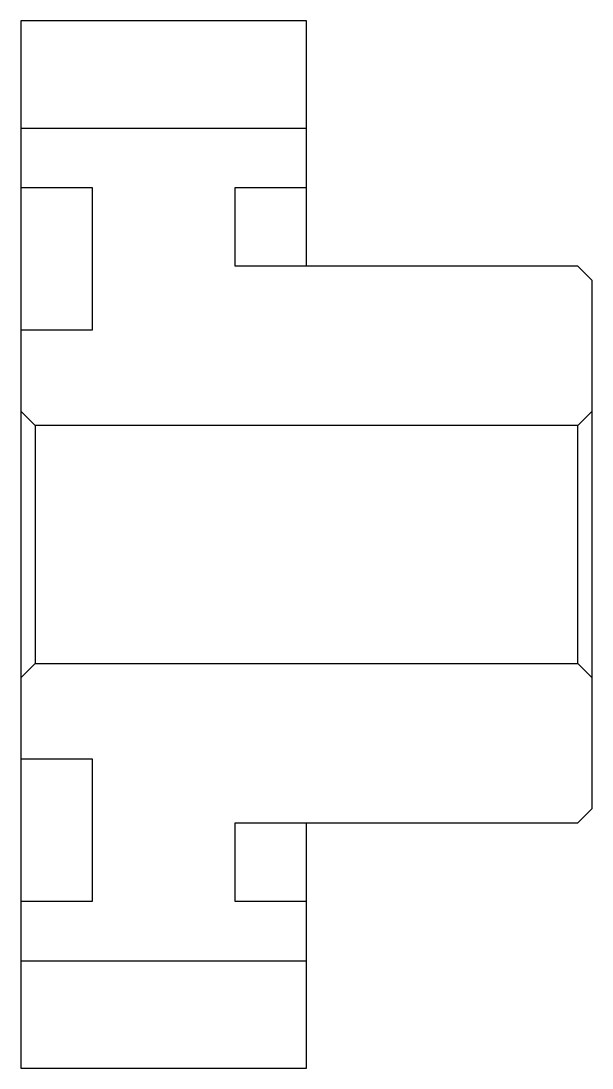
# Model space of a CAD drawing. Header units: metres. Extents: x 26.6 to 81.1, y 14.5 to 60.3.
# Drawn here: x 26.62 to 38.62, y 14.49 to 36.49 of the extents above; entities outside this region: 2.
import ezdxf

# ---------------------------------------------------------------- set-up
doc = ezdxf.new("R2010")
doc.units = ezdxf.units.M

msp = doc.modelspace()

# ---------------------------------------------------------------- linework, layer by layer
at = {"color": 4}
for p, q in [((26.621914, 34.235615), (32.621914, 34.235615)), ((26.621914, 16.735615), (32.621914, 16.735615))]:
    msp.add_line(p, q, dxfattribs=at)
for points in [[(26.621914, 22.985615), (26.621914, 14.485615), (32.621914, 14.485615), (32.621914, 19.635614), (38.321915, 19.635614), (38.621914, 19.935616), (38.621914, 31.035614), (38.321915, 31.335615), (32.621914, 31.335615), (32.621914, 36.485615), (26.621914, 36.485615), (26.621914, 22.985615)], [(32.621914, 31.335615), (32.621914, 36.485615), (26.621914, 36.485615), (26.621914, 22.985615)], [(26.621914, 32.985615), (28.121914, 32.985615), (28.121914, 29.985615), (26.621914, 29.985615)], [(32.621914, 31.335615), (31.121914, 31.335615), (31.121914, 32.985615), (32.621914, 32.985615)], [(38.621914, 19.935616), (38.621914, 31.035614)], [(38.621914, 28.285614), (38.321915, 27.985615), (26.921913, 27.985615), (26.621914, 28.285614), (26.921913, 27.985615), (26.921913, 22.985615)], [(26.621914, 22.685616), (26.921913, 22.985615), (38.321915, 22.985615), (38.621914, 22.685616), (38.321915, 22.985615), (38.321915, 27.985615)], [(26.621914, 22.985615), (26.621914, 14.485615), (32.621914, 14.485615), (32.621914, 19.635614)], [(26.621914, 20.985615), (28.121914, 20.985615), (28.121914, 17.985615), (26.621914, 17.985615)], [(32.621914, 17.985615), (31.121914, 17.985615), (31.121914, 19.635614), (32.621914, 19.635614)]]:
    msp.add_lwpolyline(points, dxfattribs=at)
at = {"color": 7}
for centre, start, end in [((77.511978, 59.119743), 10, 180), ((79.909912, 59.542564), 180, 10)]:
    msp.add_arc(centre, 1.217466, start, end, dxfattribs=at)

doc.saveas('drawing.dxf')
